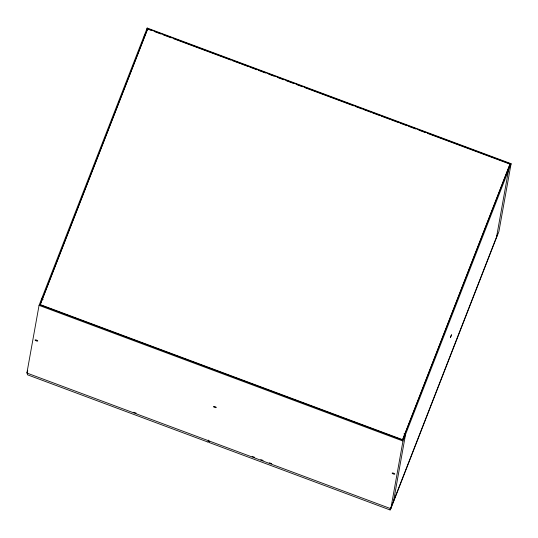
<?xml version="1.0" encoding="UTF-8"?>
<svg xmlns="http://www.w3.org/2000/svg" width="538" height="538" viewBox="0 0 538 538"><rect width="100%" height="100%" fill="white"/><g stroke="black" fill="none" stroke-linecap="round" stroke-linejoin="round"><path stroke-width="0.81" d="M26.9 373.036L39.059 305.362L147.183 28.037L511.1 163.7L498.941 231.367L390.817 508.699L26.9 373.036L27.754 370.837M27.566 373.372L27.324 374.73L208.132 442.135L208.744 440.568M40.108 304.918L147.721 28.716L510.111 163.808L510.051 164.144L402.498 440.01L40.108 304.918L147.721 28.716M41.325 300.426L41.621 298.778L43.154 299.35M144.171 37.095L144.614 34.62M146.887 29.684L147.183 28.037M208.132 442.135L208.502 440.104M209.524 441.207L209.282 442.559L390.097 509.963L497.791 233.734M402.498 440.01L510.111 163.808M390.097 509.963L390.46 507.933M390.817 508.699L402.975 441.025L511.1 163.7M393.386 502.109L405.544 434.442L403.971 433.857M496.379 237.957L508.531 170.284M147.661 29.052L151.588 30.518M154.736 31.688L161.023 34.035M163.384 34.916L171.245 37.842M173.599 38.723L230.984 60.115M232.557 60.7L239.632 63.336M241.206 63.928L248.28 66.564M249.854 67.149L256.929 69.785M258.502 70.37L265.577 73.007M268.718 74.183L274.225 76.235M277.366 77.405L283.654 79.752M286.014 80.626L293.876 83.558M296.23 84.439L302.524 86.779M304.878 87.66L353.621 105.831M355.188 106.416L362.262 109.053M363.836 109.638L370.911 112.281M372.484 112.866L379.559 115.502M381.133 116.087L389.781 119.308M391.348 119.893L398.423 122.536M399.996 123.121L407.071 125.757M408.645 126.343L415.719 128.979M418.867 130.156L425.155 132.496M427.508 133.377L509.264 163.855M40.168 304.575L402.558 439.674M39.059 305.362L402.975 441.025M133.814 412.263L136.175 413.144M252.1 456.358L254.454 457.233M260.748 459.58L263.102 460.461M269.39 462.801L271.751 463.682M450.461 337.481L451.463 334.858L450.461 337.481M213.942 406.957A1.432 0.397 21.3 0 0 216.209 407.616A1.432 0.397 21.3 0 0 214.662 406.52A1.432 0.397 21.3 0 0 213.942 406.957M35.421 340.406A1.432 0.397 21.3 0 0 37.694 341.065A1.432 0.397 21.3 0 0 36.14 339.969A1.432 0.397 21.3 0 0 35.421 340.406M392.458 473.507A1.432 0.397 21.3 0 0 394.731 474.166A1.432 0.397 21.3 0 0 393.177 473.07A1.432 0.397 21.3 0 0 392.458 473.507"/></g></svg>
